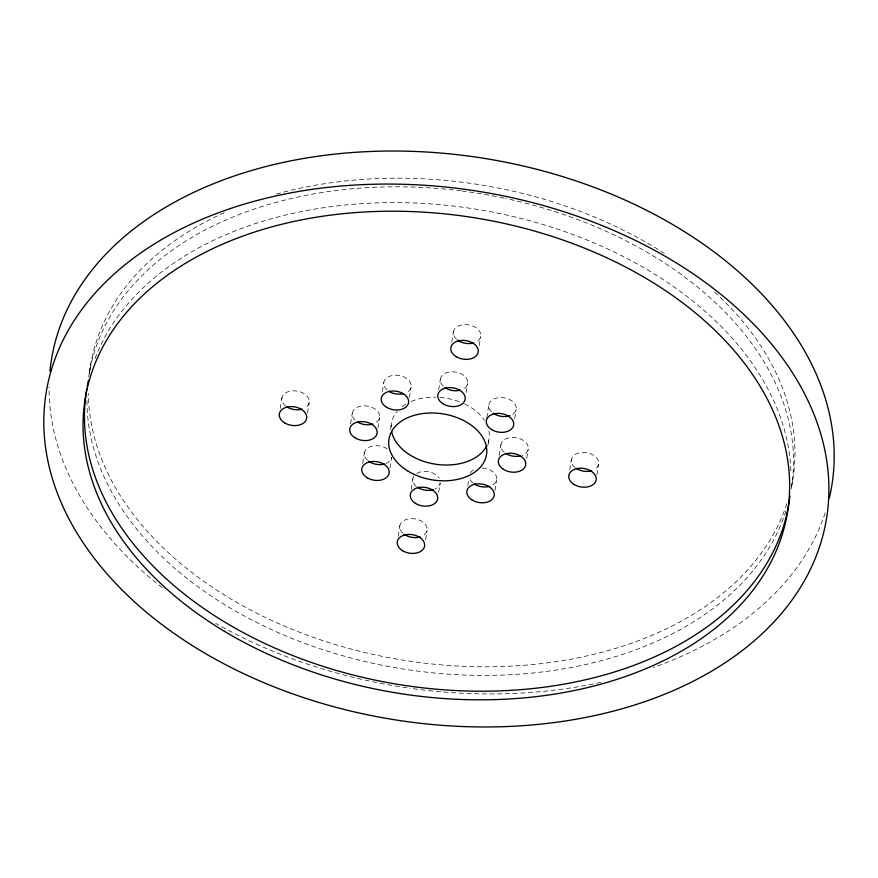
<?xml version="1.0" encoding="UTF-8"?>
<svg xmlns="http://www.w3.org/2000/svg" width="878" height="878" viewBox="0 0 878 878"><rect width="100%" height="100%" fill="white"/><g stroke="black" fill="none" stroke-linecap="round" stroke-linejoin="round"><path stroke-width="0.66" stroke-dasharray="4.39 3.29" d="M89.523 371.943L90.906 363.327M280.203 408.5L281.882 397.964M307.465 413.165L309.155 402.629M350.596 423.778L352.287 413.242M362.68 463.332L364.37 452.807M382.336 391.588L383.818 382.369M377.957 427.86L379.647 417.335M390.501 429.463L391.555 422.889M389.942 468.007L391.632 457.471A13.828 9.362 9.1 0 1 386.101 463.452M409.4 397.569L411.091 387.033M398.151 536.326L399.841 525.79M411.145 489.397L412.825 478.861M438.649 389.788L440.339 379.252M451.742 342.277L453.432 331.741M425.632 539.674L427.103 530.455M438.715 492.163L440.196 482.944A13.828 9.362 9.1 0 1 434.95 489.068M466.229 392.554L467.7 383.335M479.223 345.625L480.694 336.417M467.754 485.699L469.028 477.797M486.785 417.895L488.892 404.725M488.135 444.586L488.98 439.318M499.198 455.408L500.888 444.872M495.027 490.363L496.718 479.827M514.695 418.608L516.165 409.4M526.778 458.173L528.249 448.954M569.69 470.103L571.38 459.567M596.963 474.768L598.642 464.242M792.395 481.638L791.21 489.024A355.711 240.77 9.1 0 0 505.86 198.516M785.854 511.095A355.711 240.77 9.1 0 1 400.653 668.597A355.711 240.77 9.1 0 1 87.01 397.043M88.711 376.914A355.711 240.77 9.1 0 1 460.522 190.811M461.828 190.976A355.711 240.77 9.1 0 1 504.576 198.241M488.914 430.868A49.409 33.441 9.1 0 1 487.861 443.379M391.193 427.07A49.409 33.441 9.1 0 1 397.141 411.343M402.289 406.525A49.409 33.441 9.1 0 1 406.481 403.781M411.211 401.476A49.409 33.441 9.1 0 1 435.894 397.185M439.999 397.405A49.409 33.441 9.1 0 1 460.917 402.333M464.572 403.935A49.409 33.441 9.1 0 1 484.546 420.397M443.181 386.155A13.828 9.362 9.1 0 1 445.804 373.029A13.828 9.362 9.1 0 1 465.208 376.783A13.828 9.362 9.1 0 1 461.762 389.744M386.88 389.821A13.828 9.362 9.1 0 1 388.899 376.596A13.828 9.362 9.1 0 1 408.38 379.922A13.828 9.362 9.1 0 1 405.548 393.015M355.118 420.156A13.828 9.362 9.1 0 1 357.522 407.129A13.828 9.362 9.1 0 1 376.805 410.421A13.828 9.362 9.1 0 1 374.401 423.448M367.432 460.259A13.828 9.362 9.1 0 1 368.573 447.473A13.828 9.362 9.1 0 1 387.385 449.053M416.227 486.269A13.828 9.362 9.1 0 1 413.889 476.095M416.776 473.418A13.828 9.362 9.1 0 1 439.11 478.225M482.187 468.018A13.828 9.362 9.1 0 1 495.84 475.108A13.828 9.362 9.1 0 1 491.856 485.501M473.077 483.109A13.828 9.362 9.1 0 1 469.456 477.533M470.301 472.946A13.828 9.362 9.1 0 1 474.987 469.192M504.279 452.28A13.828 9.362 9.1 0 1 505.904 438.857A13.828 9.362 9.1 0 1 525.582 442.227A13.828 9.362 9.1 0 1 522.311 455.364M491.428 411.672A13.828 9.362 9.1 0 1 494.204 398.853A13.828 9.362 9.1 0 1 513.279 402.113A13.828 9.362 9.1 0 1 511.314 415.064M285.515 405.91A13.828 9.362 9.1 0 1 286.305 392.51A13.828 9.362 9.1 0 1 305.906 395.012A13.828 9.362 9.1 0 1 304.293 408.303M456.494 339.193A13.828 9.362 9.1 0 1 458.514 325.968A13.828 9.362 9.1 0 1 477.994 329.305A13.828 9.362 9.1 0 1 475.152 342.387M575.013 467.513A13.828 9.362 9.1 0 1 575.803 454.113A13.828 9.362 9.1 0 1 595.394 456.626A13.828 9.362 9.1 0 1 593.791 469.906M402.903 533.242A13.828 9.362 9.1 0 1 404.923 520.006A13.828 9.362 9.1 0 1 424.403 523.343A13.828 9.362 9.1 0 1 421.561 536.436M95.065 358.498A355.711 240.77 9.1 0 1 476.425 209.26A355.711 240.77 9.1 0 1 790.902 470.795M825.133 512.928A395.232 267.527 9.1 0 1 653.276 667.5M600.936 682.327A395.232 267.527 9.1 0 1 409.686 688.209M407.096 687.836A395.232 267.527 9.1 0 1 215.692 623.358M162.342 587.788A395.232 267.527 9.1 0 1 49.113 386.792M714.659 292.034A355.711 240.77 9.1 0 1 791.429 486.588M786.842 503.687A355.711 240.77 9.1 0 1 404.791 660.421A355.711 240.77 9.1 0 1 88.36 393.498M89.435 373.304A355.711 240.77 9.1 0 1 226.096 211.916M276.263 194.071A355.711 240.77 9.1 0 1 664.284 253.347"/><path stroke-width="1.32" d="M487.016 445.344A49.409 33.441 9.1 0 1 435.916 464.264A49.409 33.441 9.1 0 1 391.621 431.328M460.281 390.227A13.828 9.362 9.1 0 1 444.948 387.604M403.32 393.728A13.828 9.362 9.1 0 1 388.713 391.226M372.974 423.997A13.828 9.362 9.1 0 1 357.565 422.033M384.641 463.957A13.828 9.362 9.1 0 1 368.617 461.213M433.523 489.617A13.828 9.362 9.1 0 1 417.445 487.213M489.726 486.324A13.828 9.362 9.1 0 1 474.339 484.019M520.83 455.836A13.828 9.362 9.1 0 1 506.167 453.652M509.92 415.645A13.828 9.362 9.1 0 1 493.151 413.143M302.153 409.126A13.828 9.362 9.1 0 1 286.777 406.821M473.703 342.903A13.828 9.362 9.1 0 1 457.668 340.159M591.651 470.729A13.828 9.362 9.1 0 1 576.275 468.424M420.112 536.952A13.828 9.362 9.1 0 1 404.078 534.197M789.948 496.081A355.711 240.77 9.1 0 1 403.639 685.268A355.711 240.77 9.1 0 1 86.768 388.987M87.218 386.496A355.711 240.77 9.1 0 1 88.491 380.328M49.936 371.251A395.232 267.527 9.1 0 1 485.282 158.534A395.232 267.527 9.1 0 1 829.348 497.936M408.281 471.299A49.409 33.441 9.1 0 0 486.445 455.111A49.409 33.441 9.1 0 0 418.477 414.284A49.409 33.441 9.1 0 0 408.281 471.299M442.863 403.693A13.828 9.362 9.1 0 0 465.066 399.72A13.828 9.362 9.1 0 0 446.54 387.878A13.828 9.362 9.1 0 0 442.863 403.693M386.638 407.315A13.828 9.362 9.1 0 0 408.555 402.837A13.828 9.362 9.1 0 0 389.569 391.358A13.828 9.362 9.1 0 0 386.638 407.315M354.8 437.683A13.828 9.362 9.1 0 0 377.002 433.71A13.828 9.362 9.1 0 0 358.487 421.868A13.828 9.362 9.1 0 0 354.8 437.683M367.18 477.742A13.828 9.362 9.1 0 0 389.108 473.275A13.828 9.362 9.1 0 0 370.121 461.795A13.828 9.362 9.1 0 0 367.18 477.742M415.349 503.303A13.828 9.362 9.1 0 0 437.551 499.33A13.828 9.362 9.1 0 0 419.036 487.488A13.828 9.362 9.1 0 0 415.349 503.303M472.265 500.109A13.828 9.362 9.1 0 0 494.182 495.631A13.828 9.362 9.1 0 0 475.196 484.151A13.828 9.362 9.1 0 0 472.265 500.109M503.412 469.313A13.828 9.362 9.1 0 0 525.615 465.329A13.828 9.362 9.1 0 0 507.089 453.498A13.828 9.362 9.1 0 0 503.412 469.313M491.713 429.671A13.828 9.362 9.1 0 0 513.63 425.193A13.828 9.362 9.1 0 0 494.654 413.725A13.828 9.362 9.1 0 0 491.713 429.671M402.651 550.736A13.828 9.362 9.1 0 0 424.568 546.259A13.828 9.362 9.1 0 0 405.592 534.779A13.828 9.362 9.1 0 0 402.651 550.736M284.702 422.911A13.828 9.362 9.1 0 0 306.62 418.433A13.828 9.362 9.1 0 0 287.644 406.953A13.828 9.362 9.1 0 0 284.702 422.911M456.242 356.688A13.828 9.362 9.1 0 0 478.159 352.21A13.828 9.362 9.1 0 0 459.183 340.73A13.828 9.362 9.1 0 0 456.242 356.688M574.19 484.513A13.828 9.362 9.1 0 0 596.118 480.036A13.828 9.362 9.1 0 0 577.131 468.556A13.828 9.362 9.1 0 0 574.19 484.513M192.205 645.495A395.232 267.527 9.1 0 0 824.629 528.446A395.232 267.527 9.1 0 0 292.22 192.611A395.232 267.527 9.1 0 0 192.205 645.495M224.285 631.216A355.711 240.77 9.1 0 0 787.094 514.673A355.711 240.77 9.1 0 0 297.675 220.652A355.711 240.77 9.1 0 0 224.285 631.216"/></g></svg>
